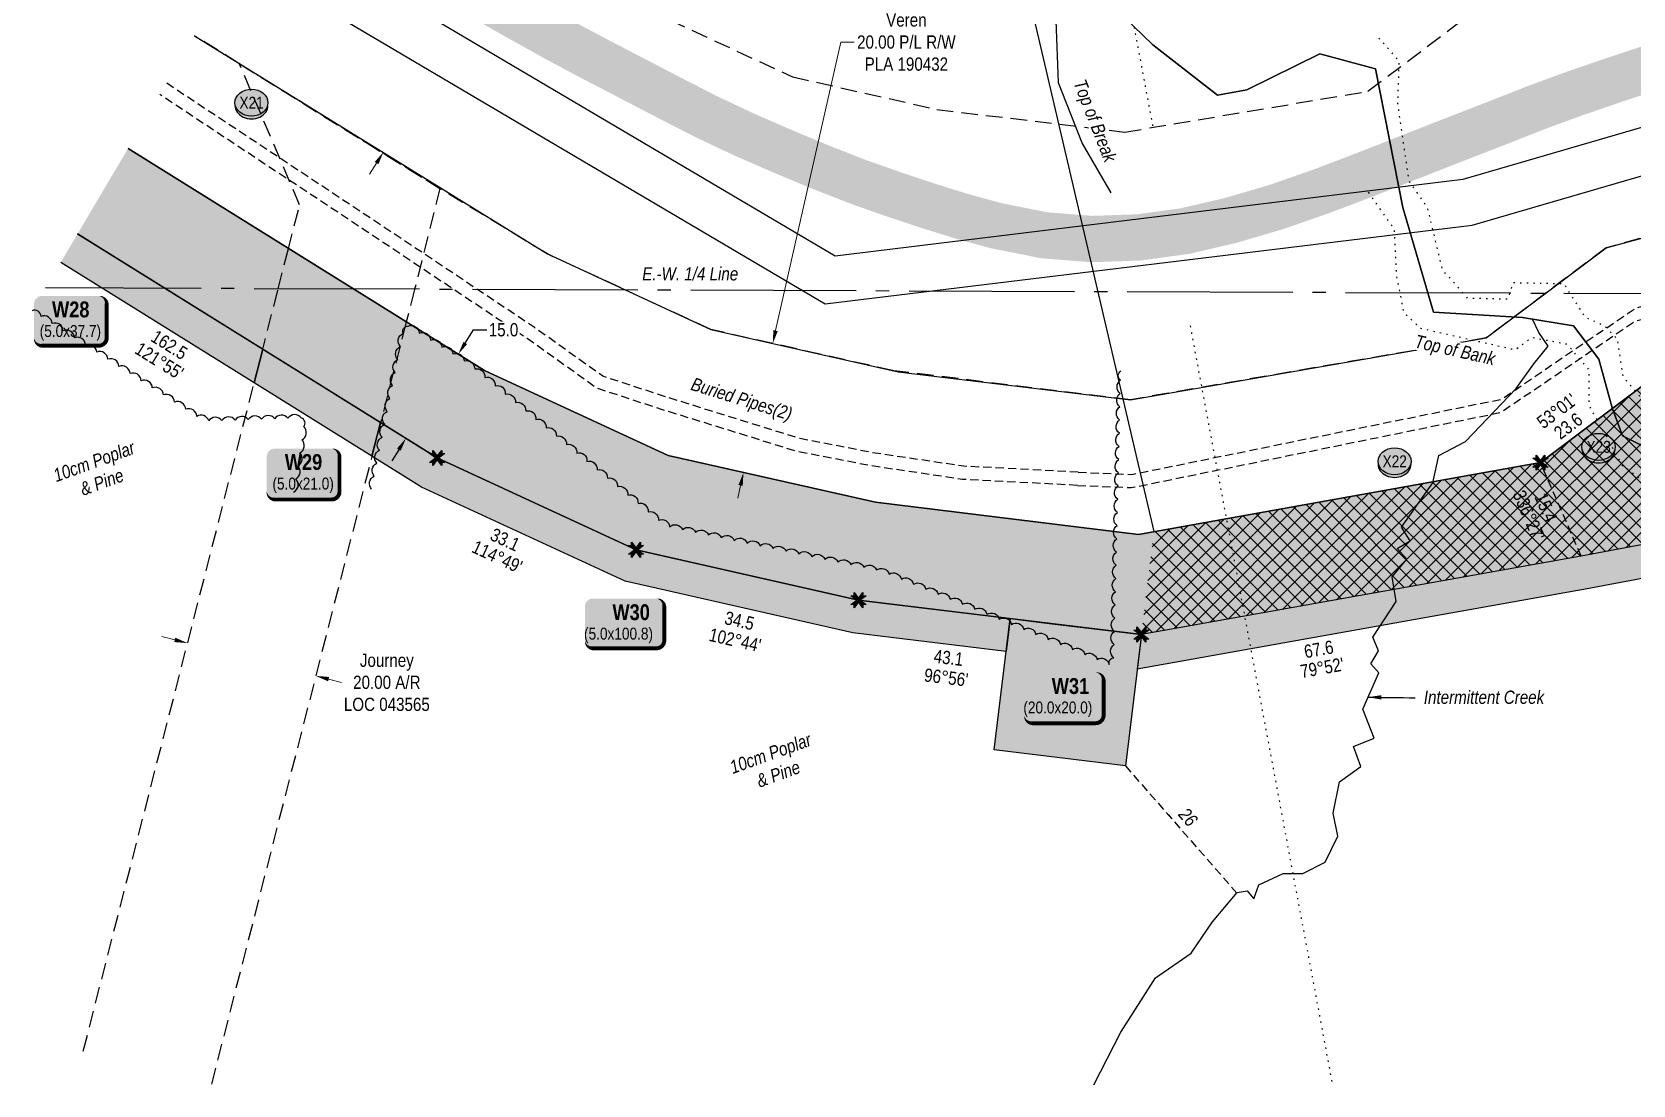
# Model space of a CAD drawing. Extents: x 471563 to 508050, y 6028961 to 6050146.
# Drawn here: x 471762 to 472972, y 6040113 to 6040909 of the extents above; entities that cross this region are included whole.
import ezdxf
from ezdxf.enums import TextEntityAlignment as Align

# ---------------------------------------------------------------- set-up
doc = ezdxf.new("R2010")
doc.units = 0
doc.header["$LTSCALE"] = 5
doc.header["$PDSIZE"] = 0.5
for name, pattern in [('0', [1, 1, 0]), ('foc-ACCESSROAD', [3.75, 2.5, -1.25]), ('foc-QUARTERLINE', [33, 25, -3, 2, -3]), ('foc-TIELINE', [1.875, 1.25, -0.625]), ('foc-TOPO', [1, 0.2, -0.8]), ('foc-TRAV', [1.875, 1.25, -0.625]), ('UG_PIPE', [1.875, 1.25, -0.625])]:
    doc.linetypes.add(name, pattern=pattern)
doc.layers.get('Defpoints').update_dxf_attribs({"color": 9})
for name, color, linetype in [('AS-PIPE-UG', 44, 'UG_PIPE'), ('AS-PIPE-UG-T', 44, 'Continuous'), ('AS-ROADS', 254, 'Continuous'), ('C-RW', 13, 'Continuous'), ('F-AR', 190, 'foc-ACCESSROAD'), ('F-RW', 190, 'Continuous'), ('L-BD1', 253, 'Continuous'), ('L-MON', 1, 'Continuous'), ('L-SECQ', 8, 'foc-QUARTERLINE'), ('P-CROSSINGS', 250, 'Continuous'), ('P-PROPOSED', 10, 'Continuous'), ('P-PROPOSED-H', 21, 'Continuous'), ('P-TEMP-BLOCKS', 250, 'Continuous'), ('P-TEMP-BLUE-BORE-H', 131, 'Continuous'), ('P-TEMP-H', 41, 'Continuous'), ('P-TEMP-NO CUT-H', 104, 'Continuous'), ('P-TEMP-NO CUT-T', 143, 'Continuous'), ('P-TEMP_WORKSPACE', 46, 'Continuous'), ('P-TRAV', 4, 'foc-TRAV'), ('P-TXT', 4, 'Continuous'), ('P-WORKAREA', 113, 'Continuous'), ('P-WORKAREA-H', 111, 'Continuous'), ('T-BUSH', 110, '0'), ('T-BUSH-T', 110, 'Continuous'), ('T-CREEK', 160, 'Continuous'), ('T-LOW-AREA', 48, 'foc-TOPO'), ('T-SLOPE', 48, 'Continuous'), ('T-TIE', 201, 'foc-TIELINE'), ('T-VEGETATION-CHANGE', 104, 'foc-TOPO'), ('T-WATER', 160, 'Continuous'), ('T-WATER-T', 170, 'Continuous')]:
    doc.layers.add(name, color=color, linetype=linetype)
for name, color, linetype, lineweight in [('C-AR-T', 13, 'Continuous', 9), ('F-AR-T', 190, 'Continuous', 9), ('T-TEXT', 48, 'Continuous', 18), ('T-TIE-T', 201, 'Continuous', 18)]:
    doc.layers.add(name, color=color, linetype=linetype, lineweight=lineweight)
doc.styles.add('80', font='ARIALN.TTF', dxfattribs={"height": 10})
doc.styles.add('80CG', font='ARIALN.TTF', dxfattribs={"height": 10})
doc.styles.add('80L', font='ARIALN.TTF', dxfattribs={"height": 10})
doc.styles.add('80LS', font='ARIALNI.TTF', dxfattribs={"height": 10})
doc.styles.add('BOLD', font='ARIALNB.TTF')
doc.styles.add('Crossing', font='ARIALN.TTF', dxfattribs={"height": 10})
doc.styles.add('foc-LtypeFont', font='ARIALN.TTF', dxfattribs={"height": 7.35})
doc.styles.add('MtXpl_Arial_Narrow', font='ARIALNI.TTF')
doc.linetypes.add('foc-TOPO-flowdirection-NOLINE', pattern='A,0,[">",foc-LtypeFont,S=0.3,R=0,X=0,Y=-0.945],-20,[">",foc-LtypeFont,S=0.3,R=0,X=0,Y=-0.945],0', length=20)
doc.dimstyles.new('Compass 5 000', dxfattribs={"dimscale": 5, "dimtxt": 9, "dimasz": 2, "dimexe": 0.2, "dimexo": 0.0625, "dimgap": 0.5, "dimtad": 0, "dimtih": 1, "dimtoh": 1, "dimzin": 0, "dimdsep": 46, "dimtxsty": '80CG', "dimcen": 0.1, "dimse1": 1, "dimse2": 1, "dimclrd": 256, "dimclrt": 256, "dimaunit": 1, "dimadec": 4, "dimazin": 0, "dimtfac": 0.06, "dimtofl": 0, "dimtmove": 0, "dimatfit": 1, "dimfxl": 0.2, "dimtolj": 1, "dimtzin": 0, "dimlwd": -1, "dimarcsym": 0})

# ---------------------------------------------------------------- blocks, each defined once
blk = doc.blocks.new('*U230')
h = blk.add_hatch(color=191)
edge = h.paths.add_edge_path()
edge.add_line((-21.5, -19.1), (21.5, -19.1))
edge.add_arc((21.5, -13.1), 6, 270, 360)
edge.add_line((27.5, -13.1), (27.5, 12.5))
edge.add_arc((21.5, 12.5), 6, 0, 90)
edge.add_line((21.5, 18.5), (-21.5, 18.5))
edge.add_arc((-21.5, 12.5), 6, 90, 180)
edge.add_line((-27.5, 12.5), (-27.5, -13.1))
edge.add_arc((-21.5, -13.1), 6, 180, 270)
at = {"color": 250, "flags": 128}
blk.add_lwpolyline([(-21.5, -19.1, 3, 3, 0), (21.5, -19.1, 3, 3, 0.414214), (27.5, -13.1, 3, 3, 0), (27.5, 12.5, 3, 0, 0.414214), (21.5, 18.5, 0, 0, 0), (-21.5, 18.5, 0, 0, 0.414214), (-27.5, 12.5, 0, 0, 0), (-27.5, -13.1, 0, 3, 0.414214)], format="xyseb", close=True, dxfattribs=at)
at = {"flags": 128}
blk.add_lwpolyline([(-15.9, 6.7, 0, 7.5, 0), (0, 0, 0, 0, 0)], format="xyseb", dxfattribs=at)
at = {"color": 250}
for tag, p, height, style in [('TEMP_AREA_W1_001', (-9.2, 2.2), 12, 'BOLD'), ('ENTER_TEXT_001', (-30.7, -12.5), 9, '80')]:
    blk.add_attdef(tag, p, '', height=height, dxfattribs=dict(at, style=style))
blk = doc.blocks.new('*U232')
h = blk.add_hatch(color=111)
edge = h.paths.add_edge_path()
edge.add_line((-21.5, -20), (21.5, -20))
edge.add_arc((21.5, -14), 6, 270, 360)
edge.add_line((27.5, -14), (27.5, 12.5))
edge.add_arc((21.5, 12.5), 6, 0, 90)
edge.add_line((21.5, 18.5), (-21.5, 18.5))
edge.add_arc((-21.5, 12.5), 6, 90, 180)
edge.add_line((-27.5, 12.5), (-27.5, -14))
edge.add_arc((-21.5, -14), 6, 180, 270)
at = {"color": 250, "flags": 128}
blk.add_lwpolyline([(-21.5, -20, 3, 3, 0), (21.5, -20, 3, 3, 0.414214), (27.5, -14, 3, 3, 0), (27.5, 12.5, 3, 0, 0.414214), (21.5, 18.5, 0, 0, 0), (-21.5, 18.5, 0, 0, 0.414214), (-27.5, 12.5, 0, 0, 0), (-27.5, -14, 0, 3, 0.414214)], format="xyseb", close=True, dxfattribs=at)
at = {"flags": 128}
blk.add_lwpolyline([(-21.5, -11.6, 0, 7.5, 0), (0, 0, 0, 0, 0)], format="xyseb", dxfattribs=at)
at = {"color": 250}
for tag, p, height, style in [('TEMP_AREA_W1_001', (-9.2, 2.2), 12, 'BOLD'), ('ENTER_TEXT_001', (-30.7, -12.5), 9, '80')]:
    blk.add_attdef(tag, p, '', height=height, dxfattribs=dict(at, style=style))
blk = doc.blocks.new('*U231')
h = blk.add_hatch(color=191)
edge = h.paths.add_edge_path()
edge.add_line((-24, -19.1), (24, -19.1))
edge.add_arc((24, -13.1), 6, 270, 360)
edge.add_line((30, -13.1), (30, 12.5))
edge.add_arc((24, 12.5), 6, 0, 90)
edge.add_line((24, 18.5), (-24, 18.5))
edge.add_arc((-24, 12.5), 6, 90, 180)
edge.add_line((-30, 12.5), (-30, -13.1))
edge.add_arc((-24, -13.1), 6, 180, 270)
at = {"color": 250, "flags": 128}
blk.add_lwpolyline([(-24, -19.1, 3, 3, 0), (24, -19.1, 3, 3, 0.414214), (30, -13.1, 3, 3, 0), (30, 12.5, 3, 0, 0.414214), (24, 18.5, 0, 0, 0), (-24, 18.5, 0, 0, 0.414214), (-30, 12.5, 0, 0, 0), (-30, -13.1, 0, 3, 0.414214)], format="xyseb", close=True, dxfattribs=at)
at = {"flags": 128}
blk.add_lwpolyline([(-15.9, 6.7, 0, 7.5, 0), (0, 0, 0, 0, 0)], format="xyseb", dxfattribs=at)
at = {"color": 250}
for tag, p, height, style in [('TEMP_AREA_W1_001', (-9.2, 2.2), 12, 'BOLD'), ('ENTER_TEXT_001', (-30.7, -12.5), 9, '80')]:
    blk.add_attdef(tag, p, '', height=height, dxfattribs=dict(at, style=style))
blk = doc.blocks.new('xing2')
h = blk.add_hatch(color=50)
h.dxf.hatch_style = 1
edge = h.paths.add_edge_path()
edge.add_ellipse((0, 0), major_axis=(-12.5, 0), ratio=0.816297, start_angle=0, end_angle=360)
h = blk.add_hatch(color=250)
h.dxf.hatch_style = 1
edge = h.paths.add_edge_path()
edge.add_ellipse((0, -2), major_axis=(-12.5, 0), ratio=0.816297, start_angle=0, end_angle=180)
edge.add_line((12.5, -2), (12.5, 0))
edge.add_ellipse((0, 0), major_axis=(-12.5, 0), ratio=0.816297, start_angle=0, end_angle=180, ccw=False)
edge.add_line((-12.5, 0), (-12.5, -2))
at = {"color": 250}
blk.add_ellipse((0, 0), major_axis=(-12.5, 0), ratio=0.816297, dxfattribs=at)
blk.add_ellipse((0, -2), major_axis=(-12.5, 0), ratio=0.816297, start_param=0, end_param=3.141593, dxfattribs=at)
at = {"color": 250, "style": 'Crossing'}
blk.add_attdef('CROSSING', text='', height=9, dxfattribs=at).set_placement((0.1, 0), align=Align.MIDDLE_CENTER)
at = {"color": 250, "style": 'Crossing', "flags": 1}
for tag, p in [('OWNER', (0.1, -12.5)), ('DESCRIPTION', (0.1, -25.8)), ('LOCATION', (0.1, -39.3)), ('DWG_REF', (0.1, -52.8))]:
    blk.add_attdef(tag, text='', height=9, dxfattribs=at).set_placement(p, align=Align.MIDDLE_CENTER)
blk = doc.blocks.new('TEMP')
h = blk.add_hatch(color=255)
h.dxf.hatch_style = 1
h.paths.add_polyline_path([(0, 0.25), (-0.67, 1.15), (-0.67, 0.67), (-1.15, 0.67), (-0.25, 0), (-1.15, -0.67), (-0.67, -0.67), (-0.67, -1.15), (0, -0.25), (0.67, -1.15), (0.67, -0.67), (1.15, -0.67), (0.25, 0), (1.15, 0.67), (0.67, 0.67), (0.67, 1.15)])
h.paths.add_polyline_path([(0.57, 0.85), (0.57, 0.57), (0.85, 0.57), (0.08, 0), (0.85, -0.57), (0.57, -0.57), (0.57, -0.85), (0, -0.08), (-0.57, -0.85), (-0.57, -0.57), (-0.85, -0.57), (-0.08, 0), (-0.85, 0.57), (-0.57, 0.57), (-0.57, 0.85), (0, 0.08)], flags=16)
h = blk.add_hatch(color=1)
h.dxf.hatch_style = 1
h.paths.add_polyline_path([(0, 0.08), (-0.57, 0.85), (-0.57, 0.57), (-0.85, 0.57), (-0.08, 0), (-0.85, -0.57), (-0.57, -0.57), (-0.57, -0.85), (0, -0.08), (0.57, -0.85), (0.57, -0.57), (0.85, -0.57), (0.08, 0), (0.85, 0.57), (0.57, 0.57), (0.57, 0.85)])
h = blk.add_hatch(color=1)
h.dxf.hatch_style = 1
h.paths.add_polyline_path([(-0.08, 0), (-0.85, 0.57), (-0.57, 0.57), (-0.57, 0.85), (0, 0.08), (0.57, 0.85), (0.57, 0.57), (0.85, 0.57), (0.08, 0), (0.85, -0.57), (0.57, -0.57), (0.57, -0.85), (0, -0.08), (-0.57, -0.85), (-0.57, -0.57), (-0.85, -0.57)])
at = {"color": 1}
for p, q in [((-0.08, 0), (0.08, 0)), ((0, 0.08), (0, -0.08))]:
    blk.add_line(p, q, dxfattribs=at)
at = {"color": 255, "flags": 128}
blk.add_lwpolyline([(-0.25, 0), (-1.15, 0.67), (-0.67, 0.67), (-0.67, 1.15), (0, 0.25), (0.67, 1.15), (0.67, 0.67), (1.15, 0.67), (0.25, 0), (1.15, -0.67), (0.67, -0.67), (0.67, -1.15), (0, -0.25), (-0.67, -1.15), (-0.67, -0.67), (-1.15, -0.67)], close=True, dxfattribs=at)
at = {"color": 1, "flags": 128}
blk.add_lwpolyline([(-0.08, 0), (-0.85, 0.57), (-0.57, 0.57), (-0.57, 0.85), (0, 0.08), (0.57, 0.85), (0.57, 0.57), (0.85, 0.57), (0.08, 0), (0.85, -0.57), (0.57, -0.57), (0.57, -0.85), (0, -0.08), (-0.57, -0.85), (-0.57, -0.57), (-0.85, -0.57)], close=True, dxfattribs=at)
blk = doc.blocks.new('*U237')
h = blk.add_hatch(color=191)
edge = h.paths.add_edge_path()
edge.add_line((-24, -19.9), (24, -19.9))
edge.add_arc((24, -13.9), 6, 270, 360)
edge.add_line((30, -13.9), (30, 12.5))
edge.add_arc((24, 12.5), 6, 0, 90)
edge.add_line((24, 18.5), (-24, 18.5))
edge.add_arc((-24, 12.5), 6, 90, 180)
edge.add_line((-30, 12.5), (-30, -13.9))
edge.add_arc((-24, -13.9), 6, 180, 270)
at = {"color": 250, "flags": 128}
blk.add_lwpolyline([(-24, -19.9, 3, 3, 0), (24, -19.9, 3, 3, 0.414214), (30, -13.9, 3, 3, 0), (30, 12.5, 3, 0, 0.414214), (24, 18.5, 0, 0, 0), (-24, 18.5, 0, 0, 0.414214), (-30, 12.5, 0, 0, 0), (-30, -13.9, 0, 3, 0.414214)], format="xyseb", close=True, dxfattribs=at)
at = {"flags": 128}
blk.add_lwpolyline([(27.2, 13.6, 0, 7.5, 0), (0, 0, 0, 0, 0)], format="xyseb", dxfattribs=at)
at = {"color": 250}
for tag, p, height, style in [('TEMP_AREA_W1_001', (-9.2, 2.2), 12, 'BOLD'), ('ENTER_TEXT_001', (-30.7, -12.5), 9, '80')]:
    blk.add_attdef(tag, p, '', height=height, dxfattribs=dict(at, style=style))
blk = doc.blocks.new('*D292')
at = {"layer": 'C-AR-T', "transparency": 16777216}
for p, q in [((472324.3, 6040683.7), (472373.6, 6040901.8)), ((472373.6, 6040901.8), (472383.6, 6040901.8)), ((472297.8, 6040566.7), (472295.6, 6040557))]:
    blk.add_line(p, q, dxfattribs=at)
at = {"layer": 'C-AR-T', "linetype": 'Continuous', "transparency": 16777216}
for points in [[(472322.6, 6040684.1), (472325.9, 6040683.3), (472322.1, 6040673.9)], [(472296.2, 6040567.1), (472299.4, 6040566.3), (472300, 6040576.5)]]:
    blk.add_solid(points, dxfattribs=at)
at = {"layer": 'Defpoints', "color": 0, "linetype": 'Continuous', "transparency": 16777216}
for p in [(472312.8, 6040676), (472322.1, 6040673.9), (472290.7, 6040578.6)]:
    blk.add_point(p, dxfattribs=at)
at = {"layer": 'C-AR-T', "linetype": 'Continuous', "transparency": 16777216, "insert": (472423.1, 6040901.8), "char_height": 10, "attachment_point": 5, "style": '80CG'}
blk.add_mtext('\\A1;Veren\\P20.00 P/L R/W\\PPLA 190432', dxfattribs=at)
blk = doc.blocks.new('*D293')
at = {"layer": 'Defpoints', "color": 0, "linetype": 'Continuous', "transparency": 16777216}
for p in [(471976.7, 6040422.7), (471862, 6040377.8), (471958.9, 6040353.1)]:
    blk.add_point(p, dxfattribs=at)
at = {"layer": 'F-AR-T', "transparency": 16777216}
for p, q in [((471870.1, 6040450), (471860.4, 6040452.4)), ((471986.4, 6040420.2), (471996.1, 6040417.8))]:
    blk.add_line(p, q, dxfattribs=at)
at = {"layer": 'F-AR-T', "linetype": 'Continuous', "transparency": 16777216}
for points in [[(471870.5, 6040451.6), (471869.7, 6040448.3), (471879.8, 6040447.5)], [(471986.8, 6040421.9), (471986, 6040418.6), (471976.7, 6040422.7)]]:
    blk.add_solid(points, dxfattribs=at)
at = {"layer": 'F-AR-T', "linetype": 'Continuous', "transparency": 16777216, "insert": (472030.4, 6040417.8), "char_height": 10, "attachment_point": 5, "style": '80CG'}
blk.add_mtext('\\A1;Journey\\P20.00 A/R\\PLOC 043565', dxfattribs=at)
blk = doc.blocks.new('*D298')
at = {"layer": 'Defpoints', "color": 0, "linetype": 'Continuous', "transparency": 16777216}
for p in [(471873.4, 6040797.3), (471833.7, 6040733.7), (472044.8, 6040602.2)]:
    blk.add_point(p, dxfattribs=at)
at = {"layer": 'P-TXT', "transparency": 16777216}
for p, q in [((472089.7, 6040674.3), (472095.9, 6040684.3)), ((472095.9, 6040684.3), (472105.9, 6040684.3)), ((472039.5, 6040593.7), (472034.2, 6040585.3))]:
    blk.add_line(p, q, dxfattribs=at)
at = {"layer": 'P-TXT', "linetype": 'Continuous', "transparency": 16777216}
for points in [[(472088.3, 6040675.2), (472091.1, 6040673.5), (472084.4, 6040665.9)], [(472038.1, 6040594.6), (472040.9, 6040592.9), (472044.8, 6040602.2)]]:
    blk.add_solid(points, dxfattribs=at)
at = {"layer": 'P-TXT', "linetype": 'Continuous', "transparency": 16777216, "insert": (472118.6, 6040684.3), "char_height": 10, "attachment_point": 5, "style": '80CG', "bg_fill": 3, "box_fill_scale": 1.1, "bg_fill_color": 256, "bg_fill_true_color": 13158600, "bg_fill_transparency": 0}
blk.add_mtext('\\A1;15.0', dxfattribs=at)
blk = doc.blocks.new('*D299')
at = {"layer": 'Defpoints', "color": 0, "linetype": 'Continuous', "transparency": 16777216}
for p in [(472127, 6040991.4), (472133, 6040987.7), (472021.9, 6040822.6)]:
    blk.add_point(p, dxfattribs=at)
at = {"layer": 'F-AR-T', "transparency": 16777216}
for p, q in [((472138.3, 6040996.2), (472153.3, 6041020.2)), ((472153.3, 6041020.2), (472163.3, 6041020.2)), ((472022.6, 6040810.3), (472017.3, 6040801.9))]:
    blk.add_line(p, q, dxfattribs=at)
at = {"layer": 'F-AR-T', "linetype": 'Continuous', "transparency": 16777216}
for points in [[(472136.9, 6040997), (472139.7, 6040995.3), (472133, 6040987.7)], [(472021.2, 6040811.2), (472024, 6040809.5), (472027.9, 6040818.8)]]:
    blk.add_solid(points, dxfattribs=at)
at = {"layer": 'F-AR-T', "linetype": 'Continuous', "transparency": 16777216, "insert": (472197.6, 6041020.2), "char_height": 10, "attachment_point": 5, "style": '80CG'}
blk.add_mtext('\\A1;CanFor\\P40.00 A/R\\PDLO 900624', dxfattribs=at)

msp = doc.modelspace()

# ---------------------------------------------------------------- hatches: boundary and pattern name
at = {"layer": 'P-PROPOSED-H'}
h = msp.add_hatch(color=256, dxfattribs=at)
h.dxf.hatch_style = 1
h.paths.add_polyline_path([(471834.775, 6040821.373), (471796.629, 6040756.82), (472068.519, 6040587.449), (472218.753, 6040517.983), (472386.891, 6040479.962), (472600.723, 6040453.939), (472939.081, 6040514.383), (474772.798, 6040859.414), (474773.799, 6041104.707), (474698.838, 6041105.013), (474698.144, 6040934.64), (473977.249, 6040937.205), (473801.719, 6040874.05), (472996.724, 6040654.905), (472902.439, 6040583.985), (472598.614, 6040529.71), (472399.719, 6040553.915), (472243.019, 6040589.35), (472104.204, 6040653.535)])
at = {"layer": 'P-TEMP-BLUE-BORE-H'}
h = msp.add_hatch(color=256, dxfattribs=at)
h.dxf.hatch_style = 1
h.paths.add_polyline_path([(473977.249, 6040937.205), (473801.719, 6040874.05), (472996.724, 6040654.905), (472902.439, 6040583.92), (472610.196, 6040531.777), (472600.723, 6040453.939), (472939.081, 6040514.383), (474027.504, 6040719.175)])
at = {"layer": 'P-TEMP-H'}
h = msp.add_hatch(color=256, dxfattribs=at)
h.dxf.hatch_style = 1
h.paths.add_polyline_path([(471796.629, 6040756.82), (471936.605, 6040669.623), (471930.114, 6040644.229), (471783.914, 6040735.302)])
h = msp.add_hatch(color=256, dxfattribs=at)
h.dxf.hatch_style = 1
h.paths.add_polyline_path([(474027.504, 6040719.175), (472933.226, 6040513.269), (472600.716, 6040453.941), (472597.551, 6040427.938), (472937.731, 6040488.692), (474032.071, 6040694.609)])
h = msp.add_hatch(color=256, dxfattribs=at)
h.dxf.hatch_style = 1
h.paths.add_polyline_path([(472025.636, 6040614.162), (472068.519, 6040587.449), (472218.753, 6040517.983), (472386.891, 6040479.962), (472501.507, 6040466.014), (472498.489, 6040441.21), (472382.615, 6040455.311), (472210.665, 6040494.195), (472056.624, 6040565.42), (472019.145, 6040588.767)])
h = msp.add_hatch(color=256, dxfattribs=at)
h.dxf.hatch_style = 1
h.paths.add_polyline_path([(472489.433, 6040366.798), (472501.507, 6040466.014), (472529.127, 6040462.652), (472600.723, 6040453.939), (472588.649, 6040354.723)])
at = {"layer": 'P-TEMP-NO CUT-H', "ltscale": 2}
h = msp.add_hatch(dxfattribs=at)
h.set_pattern_fill('ANSI37', color=256, scale=2.498679, angle=90)
h.set_pattern_definition([(135, (-1330.433, 2236.4554), (-5.609693392, -5.609693392), []), (225, (-1330.433, 2236.4554), (5.609693392, -5.609693392), [])])
h.paths.add_polyline_path([(473977.249, 6040937.205), (473801.719, 6040874.05), (472996.724, 6040654.905), (472902.439, 6040583.92), (472610.196, 6040531.777), (472600.723, 6040453.939), (472939.081, 6040514.383), (474027.504, 6040719.175)])
at = {"layer": 'P-WORKAREA-H'}
h = msp.add_hatch(color=256, dxfattribs=at)
h.dxf.hatch_style = 1
h.paths.add_polyline_path([(471936.605, 6040669.623), (472025.636, 6040614.162), (472019.145, 6040588.767), (471930.114, 6040644.229)])

# ---------------------------------------------------------------- linework, layer by layer
at = {"layer": 'AS-PIPE-UG', "flags": 128}
for points in [[(472552.47, 6040566.739), (472593.072, 6040565.005), (472872.378, 6040621.889), (472974.001, 6040690.919), (473506.381, 6040826.074), (473589.021, 6040855.359), (473788.921, 6040920.814), (473979.091, 6040969.527), (474330.164, 6040972.977), (474588.891, 6040968.199), (474637.323, 6040969.43), (474653.363, 6040990.395), (474656.717, 6041105.184)], [(472552.989, 6040576.72), (472593.591, 6040574.986), (472872.896, 6040631.87), (472974.52, 6040700.9), (473501.374, 6040840.205), (473584.184, 6040869.55), (473784.724, 6040935.215), (473784.724, 6040935.215), (473977.129, 6040984.5), (474330.229, 6040987.97), (474588.839, 6040983.195), (474629.774, 6040984.235), (474638.519, 6040995.665), (474641.72, 6041105.246)], [(472552.989, 6040576.72), (472466.534, 6040581.215), (472397.564, 6040591.415), (472342.484, 6040602.19), (472241.049, 6040633.69), (472193.754, 6040649.19), (472142.064, 6040686.03), (472019.059, 6040768.06), (471863.94, 6040870.73)], [(472552.47, 6040566.739), (472465.541, 6040571.259), (472395.872, 6040581.562), (472340.035, 6040592.485), (472238.01, 6040624.168), (472189.193, 6040640.167), (472136.389, 6040677.801), (472013.528, 6040759.735), (471858.849, 6040862.114)]]:
    msp.add_lwpolyline(points, dxfattribs=at)
at = {"layer": 'AS-ROADS', "const_width": 35, "flags": 128}
msp.add_lwpolyline([(473020.904, 6040893.155), (472989.639, 6040883.62), (472959.039, 6040873.53), (472928.934, 6040863.185), (472899.484, 6040852.415), (472870.504, 6040840.97), (472841.994, 6040829.91), (472814.224, 6040819.055), (472787.744, 6040808.6), (472762.144, 6040798.64), (472737.584, 6040789.305), (472702.804, 6040777.145), (472668.024, 6040766.945), (472633.529, 6040758.94), (472599.104, 6040754.19), (472563.264, 6040752.92), (472527.254, 6040755.81), (472490.639, 6040763.115), (472465.694, 6040769.935), (472440.009, 6040777.935), (472413.514, 6040786.71), (472386.349, 6040796.325), (472358.639, 6040807.15), (472330.234, 6040818.98), (472301.284, 6040831.6), (472272.184, 6040845.28), (472243.654, 6040859.895), (472215.214, 6040874.685), (472186.374, 6040889.66), (472157.454, 6040905.1), (472128.004, 6040921.535), (472098.564, 6040938.305)], dxfattribs=at)
at = {"layer": 'C-RW', "flags": 128}
for points in [[(474698.838, 6041105.013), (474698.144, 6040934.64), (473977.249, 6040937.205), (473801.719, 6040874.05), (472996.724, 6040654.905), (472902.439, 6040583.985), (472598.614, 6040529.71), (472399.719, 6040553.915), (472243.019, 6040589.35), (472104.204, 6040653.535), (471834.775, 6040821.373)], [(471885.124, 6040906.579), (472151.783, 6040741.65), (472275.372, 6040684.505), (472416.822, 6040652.519), (472592.51, 6040631.472), (472861.403, 6040678.184), (472951.968, 6040746.306), (473771.626, 6040969.443), (473959.988, 6041037.215), (474598.944, 6041034.761), (474598.892, 6041105.42)]]:
    msp.add_lwpolyline(points, dxfattribs=at)
at = {"layer": 'F-AR'}
for points in [[(471989.452, 6041077.096), (472243.955, 6040918.6), (472336.931, 6040875.589), (472446.061, 6040850.937), (472588.31, 6040833.798), (472771.964, 6040864.642), (472859.156, 6040930.483), (473556.031, 6041118.406)], [(473773.651, 6040970.003), (472951.968, 6040746.306), (472861.403, 6040678.184), (472592.51, 6040631.472), (472413.548, 6040653.351), (472275.372, 6040684.505), (472151.783, 6040741.65), (472070.373, 6040791.213), (471918.608, 6040885.726), (471885.124, 6040906.579)], [(471800.939, 6040138.916), (471948.263, 6040715.226), (471955.799, 6040744.742), (471964.504, 6040778.796), (471918.908, 6040885.539), (472070.373, 6040791.213), (472051.384, 6040714.853), (472044.84, 6040689.29), (471897.824, 6040114.149)]]:
    msp.add_lwpolyline(points, dxfattribs=at)
at = {"layer": 'F-RW', "flags": 128}
for points in [[(474274.191, 6041317.103), (474099.304, 6041163.6), (472843.659, 6040797.875), (472369.339, 6040740.04), (471938.203, 6040994.803)], [(471919.696, 6040965.086), (472361.771, 6040703.858), (472850.717, 6040763.477), (474116.552, 6041132.17), (474297.273, 6041290.805)]]:
    msp.add_lwpolyline(points, dxfattribs=at)
at = {"layer": 'L-SECQ', "flags": 128}
msp.add_lwpolyline([(474035.104, 6040707.767), (471772.478, 6040715.949)], dxfattribs=at)
at = {"layer": 'P-TEMP-NO CUT-T', "flags": 128}
msp.add_lwpolyline([(472510.194, 6040959.908), (472610.196, 6040531.777)], dxfattribs=at)
at = {"layer": 'P-TEMP_WORKSPACE'}
for points in [[(471796.629, 6040756.82), (471936.605, 6040669.623), (471930.114, 6040644.229), (471783.914, 6040735.302)], [(472538.051, 6040461.566), (472551.115, 6040459.976)]]:
    msp.add_lwpolyline(points, dxfattribs=at)
for points in [[(474027.504, 6040719.175), (472933.226, 6040513.269), (472600.716, 6040453.941), (472597.551, 6040427.938), (472937.731, 6040488.692), (474032.071, 6040694.609)], [(472025.636, 6040614.162), (472068.519, 6040587.449), (472218.753, 6040517.983), (472386.891, 6040479.962), (472501.507, 6040466.014), (472498.489, 6040441.21), (472382.615, 6040455.311), (472210.665, 6040494.195), (472056.624, 6040565.42), (472019.145, 6040588.767)]]:
    msp.add_lwpolyline(points, close=True, dxfattribs=at)
at = {"layer": 'P-TEMP_WORKSPACE', "flags": 128}
msp.add_lwpolyline([(472489.433, 6040366.798), (472501.507, 6040466.014), (472529.127, 6040462.652), (472600.723, 6040453.939), (472588.649, 6040354.723)], close=True, dxfattribs=at)
at = {"layer": 'P-TRAV', "flags": 128}
msp.add_lwpolyline([(472933.226, 6040513.269), (472902.439, 6040583.92)], dxfattribs=at)
at = {"layer": 'P-WORKAREA'}
msp.add_lwpolyline([(471936.605, 6040669.623), (472025.636, 6040614.162), (472019.145, 6040588.767), (471930.114, 6040644.229)], close=True, dxfattribs=at)
at = {"layer": 'T-BUSH', "linetype": 'Continuous', "flags": 128}
for points in [[(471959.946, 6040561.674, 0.52056705), (471961.492, 6040571.548, 0.52056705), (471963.037, 6040581.423, 0.52056705), (471964.582, 6040591.297, 0.52056705), (471966.127, 6040601.172, 0.52056705), (471967.673, 6040611.046, 0.52056705), (471965.656, 6040617.768, 0.52056705), (471955.667, 6040617.432, 0.52056705), (471945.678, 6040617.096, 0.52056705), (471935.689, 6040616.76, 0.52056705), (471925.7, 6040616.425, 0.52056705), (471915.711, 6040616.089, 0.52056705), (471905.722, 6040615.753, 0.52056705), (471895.733, 6040615.417, 0.52056705), (471886.781, 6040618.854, 0.52056705), (471878.37, 6040624.252, 0.52056705), (471869.958, 6040629.65, 0.52056705), (471861.546, 6040635.047, 0.52056705), (471853.135, 6040640.445, 0.52056705), (471844.723, 6040645.843, 0.52056705), (471836.311, 6040651.241, 0.52056705), (471827.9, 6040656.639, 0.52056705), (471819.488, 6040662.037, 0.52056705), (471811.076, 6040667.435, 0.52056705), (471802.665, 6040672.833, 0.52056705), (471794.253, 6040678.231, 0.52056705), (471785.841, 6040683.629, 0.52056705), (471777.43, 6040689.027, 0.52056705), (471769.018, 6040694.425, 0.52056705), (471762.212, 6040698.793, 0.52056705)], [(472018.918, 6040563.892, -0.52056705), (472020.894, 6040573.69, -0.52056705), (472022.87, 6040583.487, -0.52056705), (472024.846, 6040593.285, -0.52056705), (472026.822, 6040603.082, -0.52056705), (472028.798, 6040612.88, -0.52056705), (472030.774, 6040622.677, -0.52056705), (472032.75, 6040632.474, -0.52056705), (472034.726, 6040642.272, -0.52056705), (472036.702, 6040652.069, -0.52056705), (472038.678, 6040661.867, -0.52056705), (472040.654, 6040671.664, -0.52056705), (472042.63, 6040681.462, -0.52056705), (472046.405, 6040687.103, -0.52056705), (472054.902, 6040681.839, -0.52056705), (472063.398, 6040676.576, -0.52056705), (472071.895, 6040671.312, -0.52056705), (472080.391, 6040666.049, -0.52056705), (472088.887, 6040660.785, -0.52056705), (472096.804, 6040654.712, -0.52056705), (472104.521, 6040648.36, -0.52056705), (472112.237, 6040642.009, -0.52056705), (472119.954, 6040635.657, -0.52056705), (472127.671, 6040629.305, -0.52056705), (472135.388, 6040622.953, -0.52056705), (472143.104, 6040616.601, -0.52056705), (472150.821, 6040610.249, -0.52056705), (472158.538, 6040603.897, -0.52056705), (472166.255, 6040597.546, -0.52056705), (472173.971, 6040591.194, -0.52056705), (472181.688, 6040584.842, -0.52056705), (472189.405, 6040578.49, -0.52056705), (472197.122, 6040572.138, -0.52056705), (472204.839, 6040565.786, -0.52056705), (472212.555, 6040559.434, -0.52056705), (472220.272, 6040553.083, -0.52056705), (472227.989, 6040546.731, -0.52056705), (472235.706, 6040540.379, -0.52056705), (472244.066, 6040535.371, -0.52056705), (472253.851, 6040533.333, -0.52056705), (472263.636, 6040531.295, -0.52056705), (472273.421, 6040529.257, -0.52056705), (472283.205, 6040527.22, -0.52056705), (472292.99, 6040525.182, -0.52056705), (472302.775, 6040523.144, -0.52056705), (472312.56, 6040521.106, -0.52056705), (472322.345, 6040519.069, -0.52056705), (472332.129, 6040517.031, -0.52056705), (472341.914, 6040514.993, -0.52056705), (472351.699, 6040512.955, -0.52056705), (472361.484, 6040510.918, -0.52056705), (472371.268, 6040508.88, -0.52056705), (472381.053, 6040506.842, -0.52056705), (472390.838, 6040504.804, -0.52056705), (472400.623, 6040502.766, -0.52056705), (472410.066, 6040499.615, -0.52056705), (472419.313, 6040495.822, -0.52056705), (472428.56, 6040492.029, -0.52056705), (472437.807, 6040488.236, -0.52056705), (472447.054, 6040484.442, -0.52056705), (472456.301, 6040480.649, -0.52056705), (472465.548, 6040476.856, -0.52056705), (472474.795, 6040473.063, -0.52056705), (472484.042, 6040469.269, -0.52056705), (472493.289, 6040465.476, -0.52056705), (472502.536, 6040461.683, -0.52056705), (472511.783, 6040457.89, -0.52056705), (472521.03, 6040454.096, -0.52056705), (472530.276, 6040450.303, -0.52056705), (472539.523, 6040446.51, -0.52056705), (472548.77, 6040442.717, -0.52056705), (472558.017, 6040438.923, -0.52056705), (472567.264, 6040435.13, -0.52056705), (472576.511, 6040431.337, -0.52056705), (472579.991, 6040436.372, -0.52056705), (472580.232, 6040446.363, -0.52056705), (472580.473, 6040456.355, -0.52056705), (472580.714, 6040466.347, -0.52056705), (472580.955, 6040476.339, -0.52056705), (472581.197, 6040486.331, -0.52056705), (472581.438, 6040496.322, -0.52056705), (472581.679, 6040506.314, -0.52056705), (472581.92, 6040516.306, -0.52056705), (472582.162, 6040526.298, -0.52056705), (472582.403, 6040536.29, -0.52056705), (472582.644, 6040546.282, -0.52056705), (472582.885, 6040556.273, -0.52056705), (472583.126, 6040566.265, -0.52056705), (472583.368, 6040576.257, -0.52056705), (472583.609, 6040586.249, -0.52056705), (472583.85, 6040596.241, -0.52056705), (472584.091, 6040606.232, -0.52056705), (472584.332, 6040616.224, -0.52056705), (472584.574, 6040626.216, -0.52056705), (472584.815, 6040636.208, -0.52056705), (472585.056, 6040646.2, -0.52056705), (472585.226, 6040653.248, -0.52056705)]]:
    msp.add_lwpolyline(points, format="xyb", dxfattribs=at)
at = {"layer": 'T-CREEK', "flags": 128}
msp.add_lwpolyline([(472564.799, 6040113.611), (472585.249, 6040153.285), (472611.409, 6040194.475), (472638.429, 6040212.985), (472654.534, 6040236.915), (472673.199, 6040258.91), (472680.724, 6040260.21), (472685.749, 6040254.2), (472689.409, 6040264.75), (472708.019, 6040273.37), (472722.709, 6040273.34), (472739.594, 6040281.91), (472749.144, 6040301.535), (472745.824, 6040318.825), (472750.379, 6040342.56), (472766.724, 6040354.1), (472761.104, 6040369.325), (472776.584, 6040375.605), (472768.174, 6040397.65), (472780.349, 6040425.125), (472774.099, 6040431.9), (472779.944, 6040441.74), (472775.644, 6040452.025), (472793.344, 6040478.87), (472790.429, 6040497.53), (472801.429, 6040510.85), (472794.114, 6040519.13), (472803.964, 6040524.7), (472797.319, 6040535.14), (472820.939, 6040568.75), (472825.544, 6040589.245), (472845.784, 6040600), (472884.039, 6040639.99), (472897.344, 6040658.49), (472908.159, 6040671.955), (472901.194, 6040682.27)], dxfattribs=at)
at = {"layer": 'T-LOW-AREA', "flags": 128}
for points in [[(473666.039, 6040502.75), (473615.659, 6040524.755), (473579.959, 6040528.975), (473552.649, 6040512.655), (473543.524, 6040462.93), (473555.729, 6040401.035), (473536.789, 6040370.965), (473520.519, 6040371.9), (473499.274, 6040358.005), (473456.709, 6040388.655), (473433.809, 6040368.865), (473399.469, 6040353.895), (473384.969, 6040365.075), (473372.889, 6040398.965), (473358.019, 6040424.255), (473377.189, 6040460.74), (473404.219, 6040516.195), (473413.329, 6040548.1), (473444.084, 6040595.375), (473414.564, 6040643.54), (473396.544, 6040655.57), (473365.254, 6040661.145), (473321.794, 6040638.225), (473298.444, 6040631.14), (473261.604, 6040629.09), (473261.404, 6040603.585), (473260.634, 6040589.4), (473252.609, 6040585.92), (473245.249, 6040609.72), (473231.734, 6040643.605), (473189.074, 6040656.85), (473164.809, 6040704.86), (473149.369, 6040739.405), (473121.084, 6040745.465), (473098.669, 6040729.715), (473108.214, 6040705.695), (473092.029, 6040678.515), (473061.149, 6040658.315), (473048.039, 6040618.22), (473039.069, 6040594.925), (473013.019, 6040600.31), (472983.849, 6040626.735), (472965.059, 6040648.485), (472960.694, 6040677.155), (472950.649, 6040687.28), (472936.404, 6040693.785), (472920.284, 6040718.945), (472881.504, 6040719.825), (472877.654, 6040707.36), (472847.439, 6040708.17), (472828.354, 6040729.655), (472817.199, 6040776.38), (472803.144, 6040796.91), (472794.594, 6040855.16), (472795.644, 6040887.63), (472778.399, 6040906.94)], [(473525.359, 6040343.595), (473499.224, 6040327.65), (473463.854, 6040335.835), (473456.404, 6040344.175), (473405.284, 6040314.565), (473375.709, 6040320.08), (473350.349, 6040362.9), (473348.354, 6040384.015), (473345.369, 6040395.42), (473331.239, 6040418.255), (473320.924, 6040439.505), (473326.549, 6040446.515), (473373.314, 6040513.04), (473385.039, 6040569.35), (473407.644, 6040589.145), (473402.414, 6040594.405), (473404.574, 6040605.56), (473382.674, 6040630.755), (473377.729, 6040627.175), (473368.794, 6040635.72), (473350.874, 6040622.025), (473315.829, 6040600.74), (473285.969, 6040591.455), (473272.469, 6040565.3), (473250.909, 6040562.61), (473193.384, 6040600.475), (473172.939, 6040612.625), (473161.139, 6040645.68), (473154.884, 6040668.795), (473156.959, 6040689.36), (473143.419, 6040684.76), (473128.614, 6040680.635), (473116.424, 6040665.92), (473081.794, 6040633.92), (473073.634, 6040618.37), (473067.509, 6040570.695), (473042.309, 6040559.755), (472989.204, 6040563.45), (472964.564, 6040581.4), (472939.309, 6040627.07), (472939.289, 6040654.005), (472922.664, 6040673.365), (472895.859, 6040678.36), (472883.349, 6040669.04), (472811.924, 6040685.28), (472799.284, 6040697.11), (472793.764, 6040725.365), (472791.924, 6040760.355), (472771.949, 6040789.085)]]:
    msp.add_lwpolyline(points, dxfattribs=at)
at = {"layer": 'T-SLOPE', "flags": 128}
msp.add_lwpolyline([(472560.549, 6041025.3), (472557.649, 6040975.75), (472532.244, 6040955.08), (472536.074, 6040918.24), (472537.939, 6040871.315), (472556.029, 6040825.185), (472577.684, 6040787.92)], dxfattribs=at)
at = {"layer": 'T-VEGETATION-CHANGE', "flags": 128}
for points in [[(472543.625, 6041188.397), (472609.561, 6040836.752)], [(472637.591, 6040687.264), (472745.181, 6040113.465)]]:
    msp.add_lwpolyline(points, dxfattribs=at)
at = {"layer": 'T-WATER', "flags": 128}
for points in [[(472636.364, 6041336.51), (472609.749, 6041254.67), (472575.969, 6041203.09), (472586.044, 6041178.32), (472630.904, 6041167.545), (472652.304, 6041131.105), (472654.044, 6041070.225), (472623.644, 6041018.71), (472635.404, 6040979.87), (472598.094, 6040942.025), (472587.209, 6040921.115), (472609.304, 6040899.705), (472658.219, 6040861.815), (472680.464, 6040865.775), (472735.639, 6040892.935), (472777.594, 6040881.69), (472798.314, 6040776.77), (472821.569, 6040697.715), (472888.874, 6040693.555), (472927.484, 6040687.29), (472946.569, 6040662.215), (472956.674, 6040625.335), (472964.419, 6040604.08), (473016.889, 6040577.6)], [(472901.149, 6040682.17), (472896.451, 6040692.326)]]:
    msp.add_lwpolyline(points, dxfattribs=at)
at = {"layer": 'T-WATER', "linetype": 'foc-TOPO-flowdirection-NOLINE', "flags": 128}
for points in [[(474677.009, 6040336.935), (474618.959, 6040408.405), (474631.049, 6040435.05), (474651.154, 6040445.18), (474703.594, 6040451.39), (474716.434, 6040456.895), (474720.484, 6040481.525), (474667.224, 6040530.955), (474614.109, 6040552.03), (474552.199, 6040559.05), (474526.719, 6040559.51), (474493.104, 6040493.665), (474491.534, 6040475.81), (474490.079, 6040446.925), (474476.214, 6040421.73), (474452.094, 6040407.36), (474432.949, 6040376.15), (474390.259, 6040346.965), (474369.974, 6040362.785), (474348.849, 6040397.535), (474323.294, 6040446.465), (474280.429, 6040438.79), (474258.054, 6040393.625), (474234.589, 6040376.945), (474201.674, 6040389.16), (474183.909, 6040397.62), (474147.384, 6040428.385), (474134.354, 6040469.44), (474117.764, 6040494.355), (474076.239, 6040509.61), (474048.124, 6040495.06), (474021.849, 6040510.125), (473998.674, 6040535.94), (473981.079, 6040536.89), (473939.234, 6040508.605), (473921.524, 6040462.845), (473916.894, 6040454.155), (473918.389, 6040439.92), (473966.714, 6040382.415), (473964.414, 6040358.875), (473946.634, 6040339.8), (473920.014, 6040334.195), (473866.189, 6040350.25), (473839.899, 6040390.41), (473784.069, 6040428.39), (473777.294, 6040462.47), (473781.639, 6040499.44), (473769.899, 6040515.705), (473755.849, 6040520.095), (473732.514, 6040519.965), (473681.199, 6040488.06), (473701.624, 6040458.695), (473697.354, 6040440.285), (473677.459, 6040423.02), (473585.814, 6040418.65), (473556.044, 6040362.53), (473489.954, 6040348.755), (473454.344, 6040364.605), (473401.509, 6040335.23), (473384.484, 6040335.875), (473365.884, 6040376.59), (473360.964, 6040394.245), (473341.999, 6040422.405), (473343.294, 6040438.54), (473394.484, 6040547.765), (473416.064, 6040583.53), (473415.819, 6040608.8), (473395.494, 6040644.5), (473385.789, 6040649.625), (473363.044, 6040648.57), (473326.504, 6040623.485), (473286.884, 6040618.94), (473272.559, 6040604.38), (473261.009, 6040575.295), (473248.874, 6040577.99), (473238.374, 6040607.76), (473182.644, 6040642.03), (473132.674, 6040721.72), (473113.769, 6040688.83), (473091.559, 6040662.23), (473070.134, 6040637.78), (473061.124, 6040615.6), (473059.934, 6040604.52), (473049.569, 6040580.175), (473016.889, 6040577.6), (472964.419, 6040604.08), (472956.674, 6040625.335), (472946.569, 6040662.215), (472927.484, 6040687.29), (472888.874, 6040693.555), (472821.569, 6040697.715), (472798.314, 6040776.77), (472777.594, 6040881.69), (472735.639, 6040892.935), (472680.464, 6040865.775), (472658.219, 6040861.815), (472609.304, 6040899.705), (472587.209, 6040921.115), (472598.094, 6040942.025), (472635.404, 6040979.87), (472623.644, 6041018.71), (472654.044, 6041070.225), (472652.304, 6041131.105), (472630.904, 6041167.545), (472586.044, 6041178.32), (472575.969, 6041203.09), (472609.749, 6041254.67), (472636.364, 6041336.51)], [(472564.799, 6040113.611), (472585.249, 6040153.285), (472611.409, 6040194.475), (472638.429, 6040212.985), (472654.534, 6040236.915), (472673.199, 6040258.91), (472680.724, 6040260.21), (472685.749, 6040254.2), (472689.409, 6040264.75), (472708.019, 6040273.37), (472722.709, 6040273.34), (472739.594, 6040281.91), (472749.144, 6040301.535), (472745.824, 6040318.825), (472750.379, 6040342.56), (472766.724, 6040354.1), (472761.104, 6040369.325), (472776.584, 6040375.605), (472768.174, 6040397.65), (472780.349, 6040425.125), (472774.099, 6040431.9), (472779.944, 6040441.74), (472775.644, 6040452.025), (472793.344, 6040478.87), (472790.429, 6040497.53), (472801.429, 6040510.85), (472794.114, 6040519.13), (472803.964, 6040524.7), (472797.319, 6040535.14), (472820.939, 6040568.75), (472825.544, 6040589.245), (472845.784, 6040600), (472884.039, 6040639.99), (472897.344, 6040658.49), (472908.159, 6040671.955), (472901.194, 6040682.27)]]:
    msp.add_lwpolyline(points, dxfattribs=at)

# ---------------------------------------------------------------- block references
at = {"layer": 'L-MON', "xscale": 4.997357149999892, "yscale": 4.997357149999892, "zscale": 4.997357149999892}
for p in [(472902.439, 6040583.92), (472218.753, 6040517.983), (472386.891, 6040479.962), (472600.723, 6040453.939)]:
    msp.add_blockref('TEMP', p, dxfattribs=at)
at = {"layer": 'P-CROSSINGS', "xscale": 0.99947143, "yscale": 0.99947143, "zscale": 0.99947143}
for p, values in [((471928.084, 6040856.01), {'CROSSING': 'X21'}), ((472946.279, 6040595.845), {'CROSSING': 'X23'}), ((472792.143, 6040584.925), {'CROSSING': 'X22'})]:
    msp.add_blockref('xing2', p, dxfattribs=at).add_auto_attribs(values)
at = {"layer": 'P-TEMP-BLOCKS'}
ref = msp.add_blockref('*U230', (471791.19, 6040691.392), dxfattribs=dict(at, xscale=0.9994796499999833, yscale=0.9994796499999833, zscale=0.9994796499999833))
ref.add_attrib('TEMP_AREA_W1_001', 'W28', (471777.348, 6040693.737), dxfattribs={"layer": '0', "color": 250, "height": 11.9938, "style": 'BOLD'})
ref.add_attrib('ENTER_TEXT_001', '(5.0x37.7)', (471767.993, 6040678.928), dxfattribs={"layer": '0', "color": 250, "height": 8.9953, "style": '80'})
ref = msp.add_blockref('*U232', (471967.143, 6040576.044), dxfattribs=dict(at, xscale=0.9994796499999833, yscale=0.9994796499999833, zscale=0.9994796499999833))
ref.add_attrib('TEMP_AREA_W1_001', 'W29', (471953.317, 6040578.389), dxfattribs={"layer": '0', "color": 250, "height": 11.9938, "style": 'BOLD'})
ref.add_attrib('ENTER_TEXT_001', '(5.0x21.0)', (471943.946, 6040563.58), dxfattribs={"layer": '0', "color": 250, "height": 8.9953, "style": '80'})
at = {"layer": 'P-TEMP-BLOCKS', "xscale": 0.9994796499999833, "yscale": 0.9994796499999833, "zscale": 0.9994796499999833}
for name, p, values in [('*U231', (472210.148, 6040462.647), {'TEMP_AREA_W1_001': 'W30', 'ENTER_TEXT_001': '(5.0x100.8)'}), ('*U237', (472542.217, 6040406.846), {'TEMP_AREA_W1_001': 'W31', 'ENTER_TEXT_001': '(20.0x20.0)'})]:
    msp.add_blockref(name, p, dxfattribs=at).add_auto_attribs(values)

# ---------------------------------------------------------------- texts
at = {"layer": 'AS-PIPE-UG-T', "insert": (472262.176, 6040648.7), "char_height": 9.9948, "attachment_point": 1, "rotation": 342.748148, "style": '80L'}
msp.add_mtext_dynamic_manual_height_columns('\\pi0.31954;{\\fArial Narrow|b0|i1|c0|p34;Buried Pipes(2)}', width=78.3885, gutter_width=50, heights=[0], dxfattribs=at)
at = {"layer": 'L-BD1', "style": '80L'}
for s, p in [("121°55'", (471858.493, 6040660.878)), ('162.5', (471866.023, 6040672.966))]:
    msp.add_text(s, height=9.9947, rotation=328.0796, dxfattribs=at).set_placement(p, align=Align.MIDDLE)
at = {"layer": 'L-BD1', "linetype": 'Continuous', "style": '80L'}
for s, rotation, p in [("53°01'", 36.9752, (472914.808, 6040622.992)), ('23.6', 36.9752, (472923.374, 6040611.613)), ('33.1', 335.1852, (472119.844, 6040525.728)), ("114°49'", 335.1852, (472113.866, 6040512.8)), ('34.5', 347.2579, (472296.977, 6040464.43)), ("102°44'", 347.2579, (472293.67, 6040449.807)), ('67.6', 10.1284, (472734.826, 6040442.868)), ('43.1', 353.0614, (472455.042, 6040436.429)), ("79°52'", 10.1284, (472737.331, 6040428.847)), ("96°56'", 353.0614, (472453.23, 6040421.546))]:
    msp.add_text(s, height=9.9947, rotation=rotation, dxfattribs=at).set_placement(p, align=Align.MIDDLE)
at = {"layer": 'L-BD1', "linetype": 'Continuous', "char_height": 9.9947, "attachment_point": 2, "rotation": 293.545896, "style": '80L', "bg_fill": 1, "box_fill_scale": 1.15, "bg_fill_color": 131, "bg_fill_transparency": 0}
for s, insert, width in [("336°27'", (472898.261, 6040546.05), 39.1516), ('15.4', (472911.181, 6040552.001), 21.82107)]:
    msp.add_mtext(s, dxfattribs=dict(at, insert=insert, width=width))
at = {"layer": 'T-BUSH-T', "insert": (472286.077, 6040357.021), "char_height": 9.99475, "attachment_point": 1, "rotation": 20, "style": '80LS'}
msp.add_mtext_dynamic_manual_height_columns('\\pi2.5865;10cm Poplar \\P\\pi18.10018;& Pine', width=68.74807, gutter_width=50, heights=[0], dxfattribs=at)

# ---------------------------------------------------------------- dimensions: what is measured, and where the dimension line sits
at = {"layer": 'F-AR-T', "linetype": 'Continuous'}
for base, p1, p2, angle, text, picture, middle in [((472133.04, 6040987.674), (472021.872, 6040822.577), (472127.023, 6040991.421), 58.086813, 'CanFor\\P40.00 A/R\\PDLO 900624', '*D299', (472197.559, 6041020.189)), ((471976.699, 6040422.716), (471862.011, 6040377.823), (471958.894, 6040353.058), 345.661273, 'Journey\\P20.00 A/R\\PLOC 043565', '*D293', (472030.411, 6040417.763))]:
    dim = msp.add_linear_dim(base=base, p1=p1, p2=p2, angle=angle, text=text, dimstyle='Compass 5 000', dxfattribs=at)
    dim.commit()
    dim.dimension.update_dxf_attribs({"geometry": picture, "text_midpoint": middle, "dimtype": 161})

# ---------------------------------------------------------------- next in the draw order: texts
at = {"layer": 'L-SECQ', "insert": (472223.46, 6040731.653), "char_height": 9.99471, "width": 72.36732, "attachment_point": 1, "style": '80LS', "bg_fill": 3, "box_fill_scale": 1.15, "bg_fill_color": 256, "bg_fill_true_color": 256, "bg_fill_transparency": 0}
msp.add_mtext('\\A1;E.-W. 1/4 Line', dxfattribs=at)
at = {"layer": 'T-TIE-T', "insert": (472635.634, 6040324.056), "char_height": 9.9947, "width": 12.97854, "attachment_point": 1, "rotation": 311.225088, "style": '80LS', "bg_fill": 2}
msp.add_mtext('26', dxfattribs=at)
at = {"layer": 'T-WATER-T', "insert": (472859.741, 6040411.576), "char_height": 9.99471, "width": 91.70907, "attachment_point": 2, "line_spacing_factor": 1.010232, "style": 'MtXpl_Arial_Narrow', "bg_fill": 3, "box_fill_scale": 1.15, "bg_fill_color": 256, "bg_fill_true_color": 256, "bg_fill_transparency": 0}
msp.add_mtext('Intermittent Creek', dxfattribs=at)

# ---------------------------------------------------------------- next in the draw order: linework, layer by layer
at = {"layer": 'P-PROPOSED'}
for points in [[(474773.799, 6041104.707), (474772.798, 6040859.414), (472933.226, 6040513.269), (472600.723, 6040453.939), (472386.891, 6040479.962), (472218.753, 6040517.983), (472068.519, 6040587.449), (471796.629, 6040756.82)], [(471834.775, 6040821.373), (472104.204, 6040653.535), (472243.019, 6040589.35), (472399.719, 6040553.915), (472598.614, 6040529.71), (472902.439, 6040583.985), (472996.724, 6040654.905), (473801.719, 6040874.05), (473977.249, 6040937.205), (474698.144, 6040934.64), (474698.838, 6041105.013)]]:
    msp.add_lwpolyline(points, dxfattribs=at)
at = {"layer": 'T-TIE', "flags": 128}
msp.add_lwpolyline([(472588.649, 6040354.723), (472672.905, 6040258.564)], dxfattribs=at)

# ---------------------------------------------------------------- next in the draw order: dimensions: what is measured, and where the dimension line sits
at = {"layer": 'C-AR-T', "linetype": 'Continuous'}
dim = msp.add_linear_dim(base=(472322.057, 6040673.948), p1=(472290.719, 6040578.564), p2=(472312.764, 6040676.05), angle=77.257858, text='Veren\\P20.00 P/L R/W\\PPLA 190432', dimstyle='Compass 5 000', dxfattribs=at)
dim.commit()
dim.dimension.update_dxf_attribs({"geometry": '*D292', "text_midpoint": (472423.131, 6040901.84), "dimtype": 161})

# ---------------------------------------------------------------- next in the draw order: leaders
at = {"layer": 'T-WATER-T', "path_type": 1}
msp.add_leader([(472772.143, 6040406.608), (472807.682, 6040406.151)], dimstyle='Compass 5 000', override={"dimgap": 0.5, "dimtad": 0}, dxfattribs=at)

# ---------------------------------------------------------------- next in the draw order: texts
at = {"layer": 'T-TEXT', "linetype": 'Continuous', "char_height": 9.99471, "attachment_point": 1, "style": '80LS', "bg_fill": 3, "box_fill_scale": 1.15, "bg_fill_color": 256, "bg_fill_true_color": 256, "bg_fill_transparency": 0}
for s, insert, width, rotation in [('Top of Break', (472558.493, 6040874.74), 75.33653, 291.412758), ('Top of Bank', (472808.846, 6040680.849), 62.45442, 347.19036)]:
    msp.add_mtext(s, dxfattribs=dict(at, insert=insert, width=width, rotation=rotation))

# ---------------------------------------------------------------- next in the draw order: dimensions: what is measured, and where the dimension line sits
at = {"layer": 'P-TXT', "linetype": 'Continuous'}
dim = msp.add_linear_dim(base=(472044.782, 6040602.235), p1=(471873.354, 6040797.341), p2=(471833.719, 6040733.715), angle=238.079573, text='15.0', dimstyle='Compass 5 000', override={"dimtfill": 1}, dxfattribs=at)
dim.commit()
dim.dimension.update_dxf_attribs({"geometry": '*D298', "text_midpoint": (472118.635, 6040684.266), "dimtype": 161})

# ---------------------------------------------------------------- next in the draw order: block references
at = {"layer": 'L-MON', "xscale": 4.997357149999892, "yscale": 4.997357149999892, "zscale": 4.997357149999892}
msp.add_blockref('TEMP', (472068.519, 6040587.449), dxfattribs=at)

# ---------------------------------------------------------------- next in the draw order: texts
at = {"layer": 'T-BUSH-T', "insert": (471774.734, 6040577.642), "char_height": 9.99475, "attachment_point": 1, "rotation": 20, "style": '80LS'}
msp.add_mtext_dynamic_manual_height_columns('\\pi2.5865;10cm Poplar \\P\\pi18.10018;& Pine', width=68.74807, gutter_width=50, heights=[0], dxfattribs=at)

doc.saveas('drawing.dxf')
